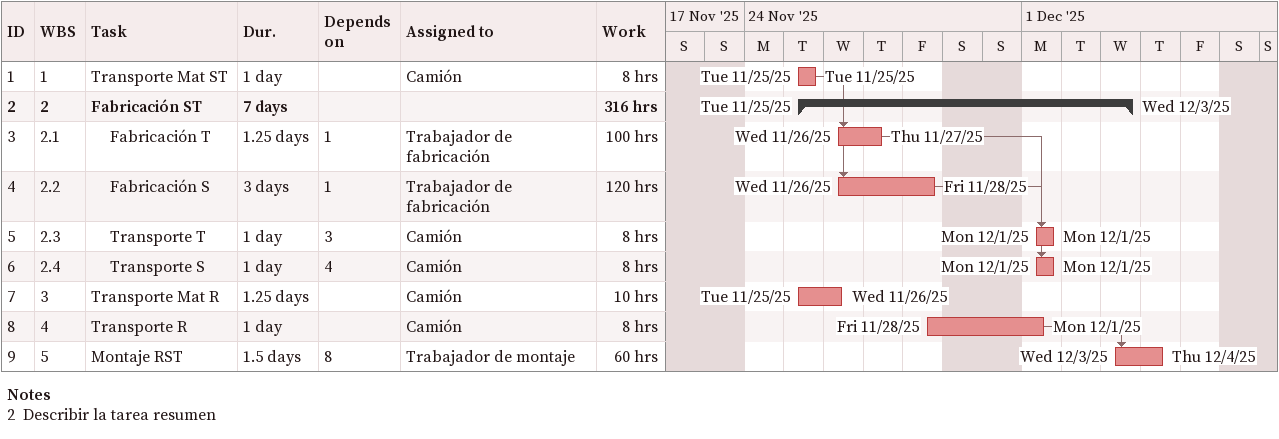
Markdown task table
| ID | WBS | Task | Duration | Start | Finish | Predecessors | Resources | Work (h) |
|---|---|---|---|---|---|---|---|---|
| 1 | 1 | Transporte Mat ST | 1d | 2025-11-25 | 2025-11-25 |  | Camión | 8 |
| 2 | 2 | **Fabricación ST** | 7d | 2025-11-25 | 2025-12-03 |  |  | 316 |
| 3 | 2.1 | Fabricación T | 1.25d | 2025-11-26 | 2025-11-27 | 1 | Trabajador de fabricación | 100 |
| 4 | 2.2 | Fabricación S | 3d | 2025-11-26 | 2025-11-28 | 1 | Trabajador de fabricación | 120 |
| 5 | 2.3 | Transporte T | 1d | 2025-12-01 | 2025-12-01 | 3 | Camión | 8 |
| 6 | 2.4 | Transporte S | 1d | 2025-12-01 | 2025-12-01 | 4 | Camión | 8 |
| 7 | 3 | Transporte Mat R | 1.25d | 2025-11-25 | 2025-11-26 |  | Camión | 10 |
| 8 | 4 | Transporte R | 1d | 2025-11-28 | 2025-12-01 |  | Camión | 8 |
| 9 | 5 | Montaje RST | 1.5d | 2025-12-03 | 2025-12-04 | 8 | Trabajador de montaje | 60 |

Notes
- 2: Describir la tarea resumen
